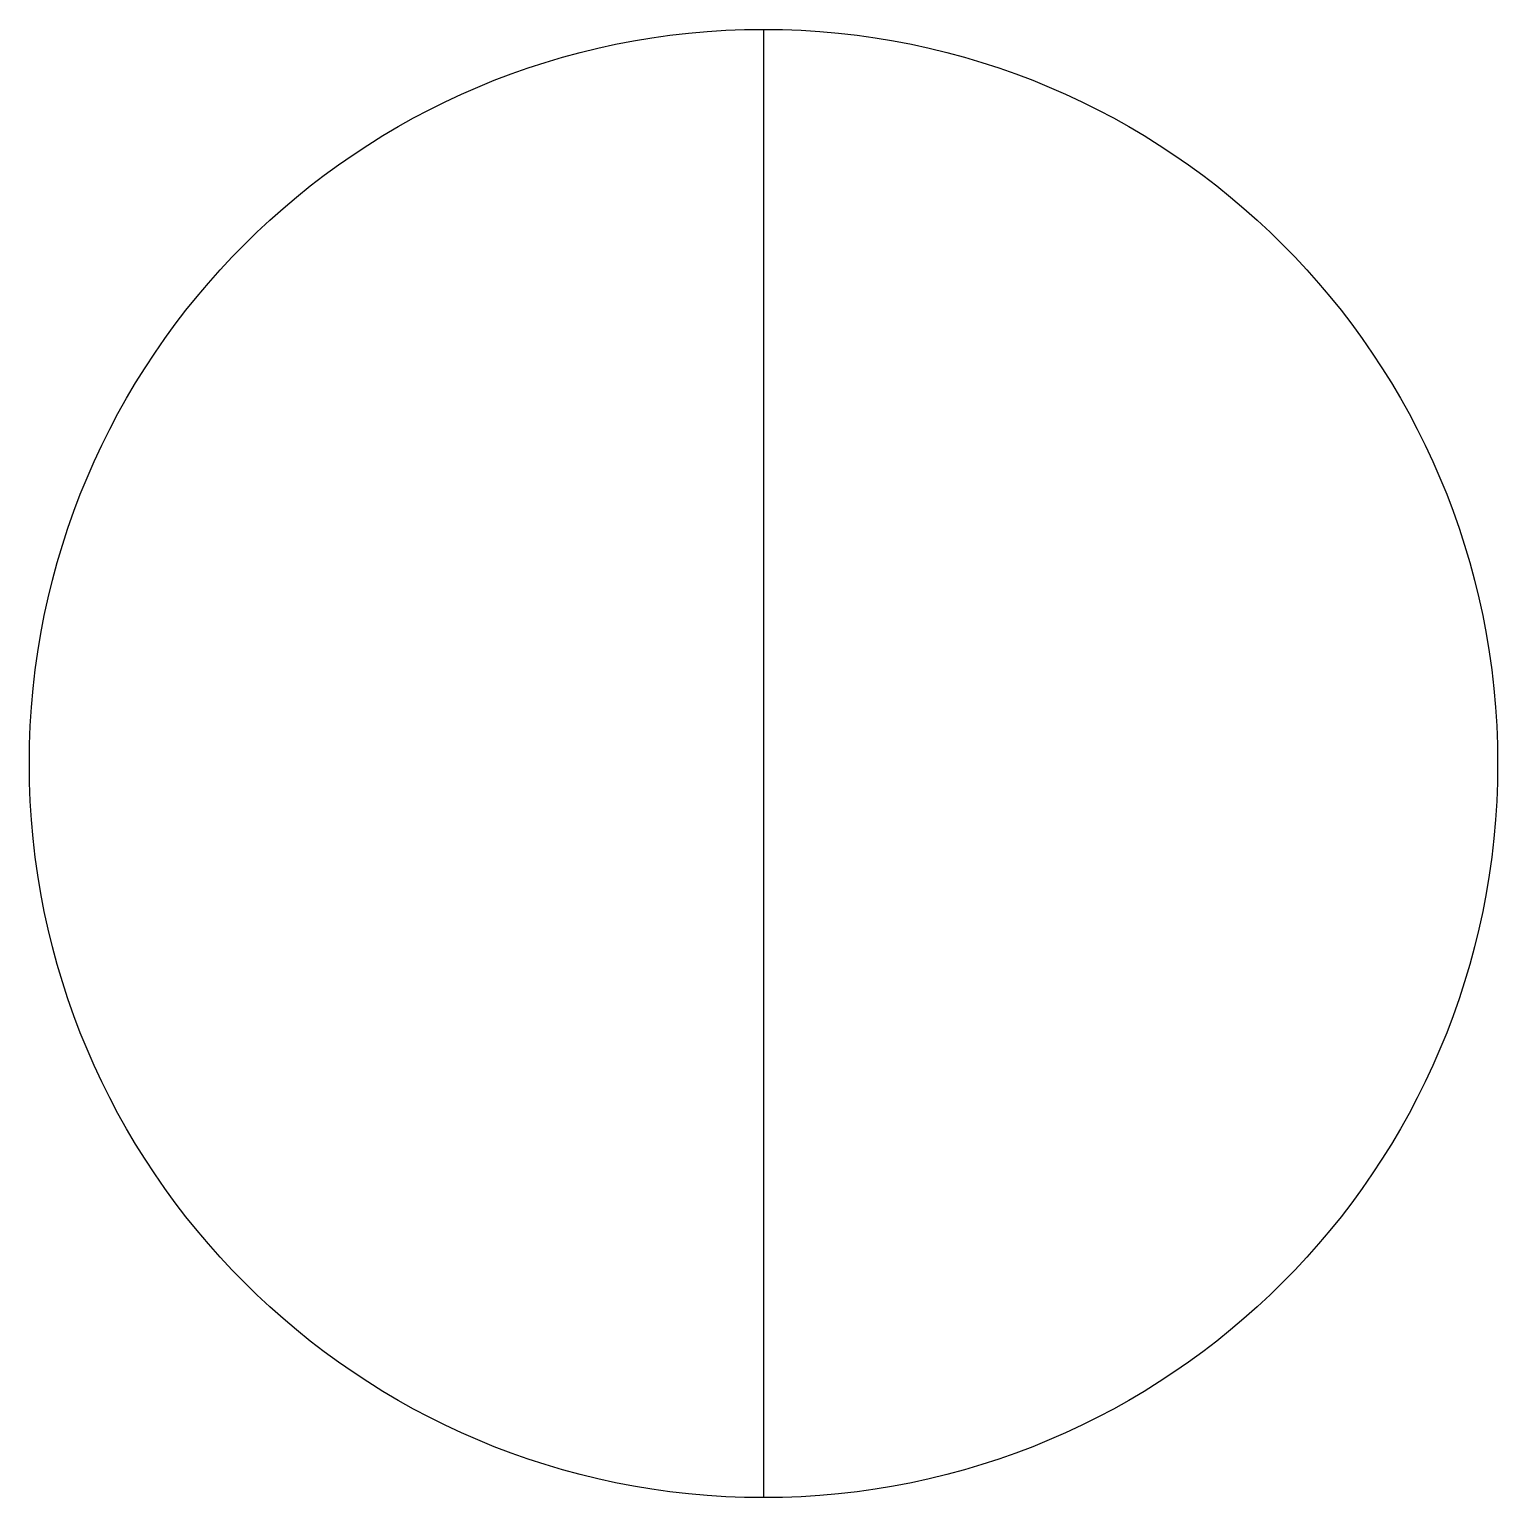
# Model space of a CAD drawing. Header units: inches. Extents: x 102.5 to 107.5, y -100 to -95.
import ezdxf

# ---------------------------------------------------------------- set-up
doc = ezdxf.new("R2010")
doc.units = ezdxf.units.IN
doc.header["$MEASUREMENT"] = 0
doc.layers.add('SLD-0', color=179, linetype='Continuous')

msp = doc.modelspace()

# ---------------------------------------------------------------- linework, layer by layer
at = {"layer": 'SLD-0'}
msp.add_line((105, -95), (105, -100), dxfattribs=at)
msp.add_circle((105, -97.5), 2.5, dxfattribs=at)

doc.saveas('drawing.dxf')
